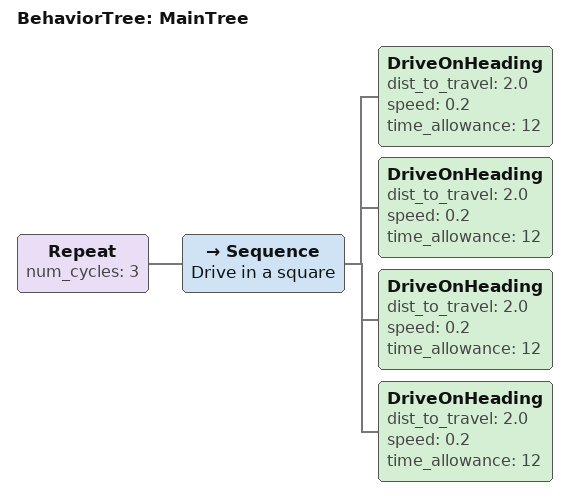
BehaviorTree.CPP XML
<!--
  his Behavior Tree drives in a square for odometry calibration experiments
-->

<root main_tree_to_execute="MainTree">
  <BehaviorTree ID="MainTree">
    <Repeat num_cycles="3">
      <Sequence name="Drive in a square">
        <DriveOnHeading dist_to_travel="2.0" speed="0.2" time_allowance="12"/>

        <DriveOnHeading dist_to_travel="2.0" speed="0.2" time_allowance="12"/>

        <DriveOnHeading dist_to_travel="2.0" speed="0.2" time_allowance="12"/>

        <DriveOnHeading dist_to_travel="2.0" speed="0.2" time_allowance="12"/>

      </Sequence>
    </Repeat>
  </BehaviorTree>
</root>
